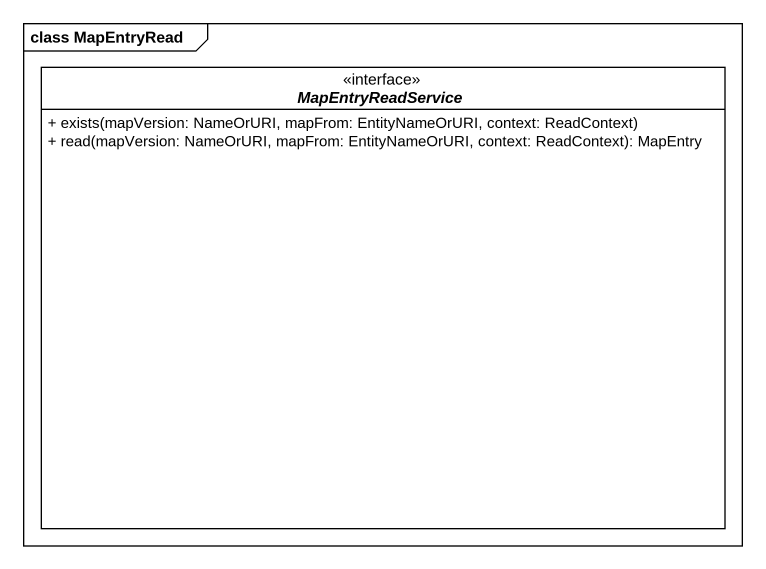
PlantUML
@startuml
mainframe class MapEntryRead
hide circle
hide empty members
skinparam classAttributeIconSize 0
interface MapEntryReadService <<interface>> {
  + exists(mapVersion: NameOrURI, mapFrom: EntityNameOrURI, context: ReadContext)
  + read(mapVersion: NameOrURI, mapFrom: EntityNameOrURI, context: ReadContext): MapEntry
}
@enduml
